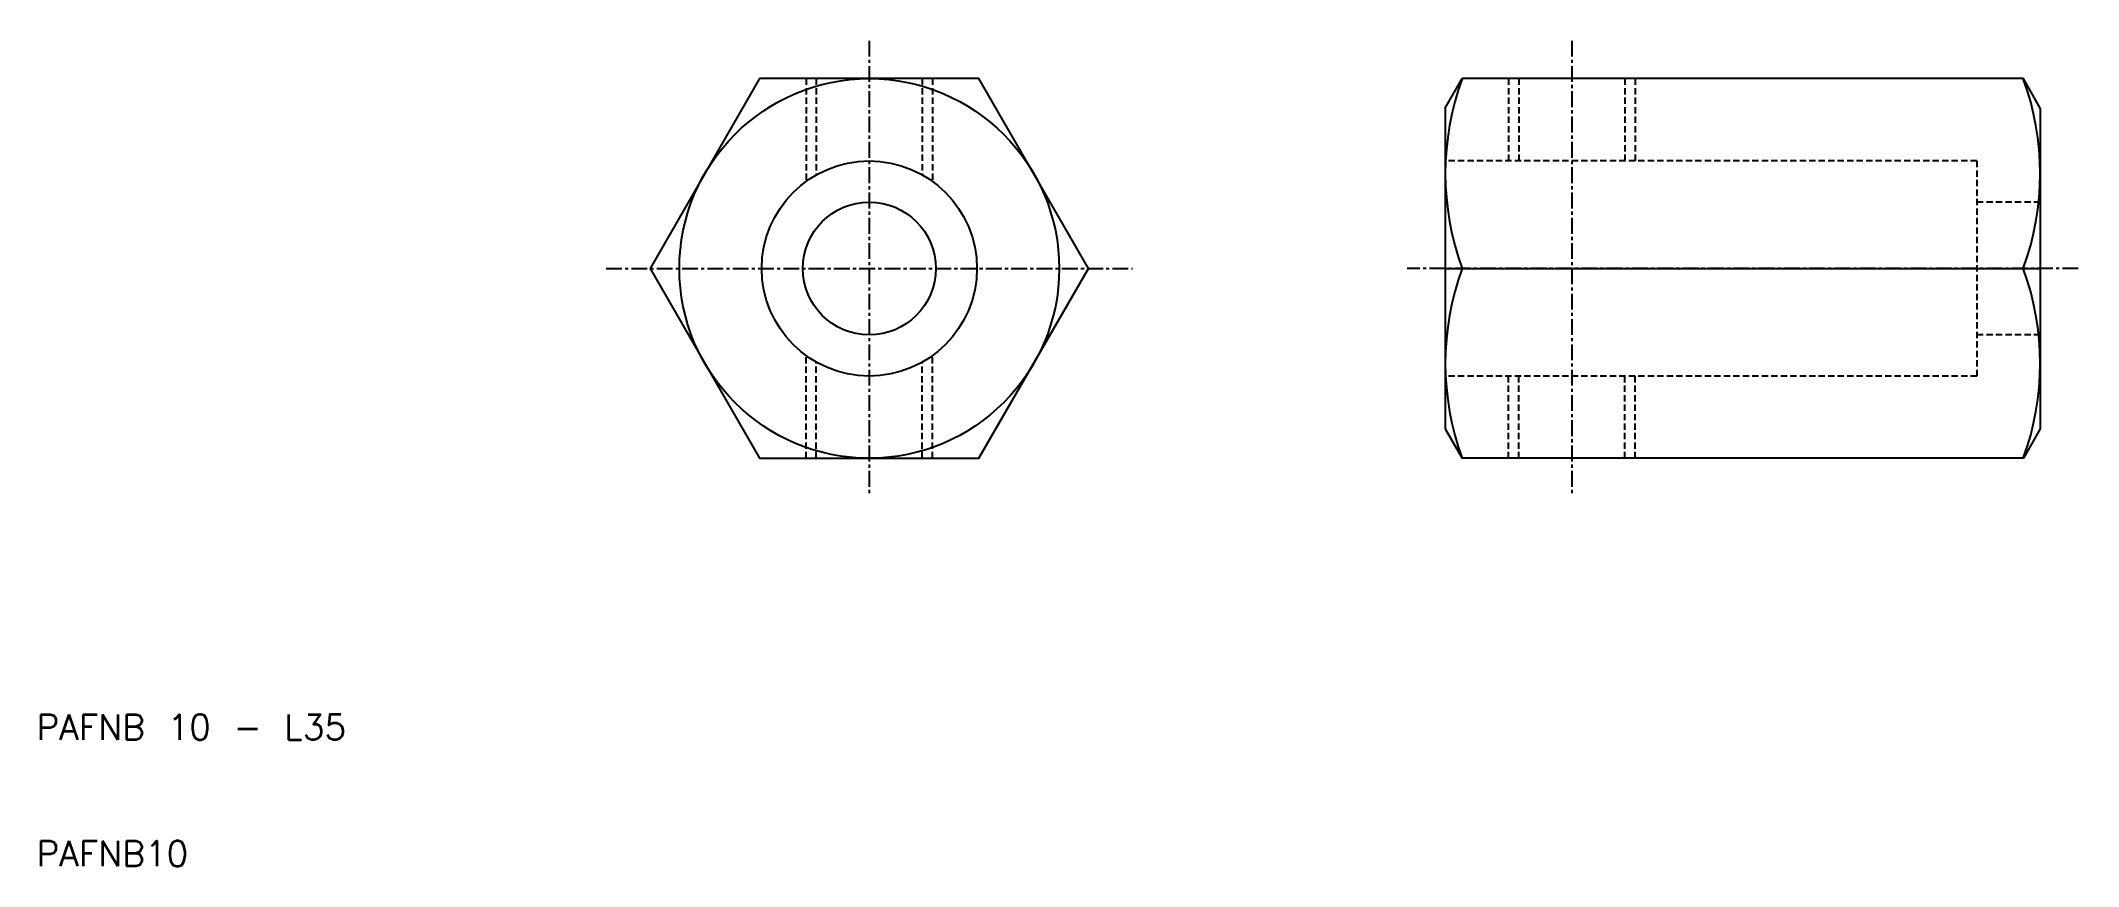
# Model space of a CAD drawing. Extents: x 10 to 171, y 10 to 75.
import ezdxf

# ---------------------------------------------------------------- set-up
doc = ezdxf.new("R2010")
doc.units = 0
doc.linetypes.add('CENTER', pattern=[2, 1.25, -0.25, 0.25, -0.25])
doc.linetypes.add('DASHED', pattern=[0.75, 0.5, -0.25])
doc.layers.get('0').update_dxf_attribs({"linetype": 'CONTINUOUS'})
doc.layers.add('CENTER', color=1, linetype='CENTER')
doc.styles.get("Standard").update_dxf_attribs({"font": 'txt.shx', "bigfont": 'bigfont.shx'})

msp = doc.modelspace()

# ---------------------------------------------------------------- linework, layer by layer
at = {"color": 3, "linetype": 'DASHED'}
for p, q in [((70.79, 72.24), (70.79, 64.11)), ((71.6, 72.24), (71.6, 64.63)), ((79.97, 72.24), (79.97, 64.63)), ((80.79, 72.24), (80.79, 64.11)), ((126.28, 72.24), (126.28, 65.74)), ((127.1, 72.24), (127.1, 65.74)), ((135.47, 72.24), (135.47, 65.74)), ((136.28, 72.24), (136.28, 65.74)), ((163.28, 65.74), (121.28, 65.74)), ((163.28, 65.74), (163.28, 48.74)), ((168.28, 62.49), (163.28, 62.49)), ((168.28, 51.99), (163.28, 51.99)), ((70.79, 42.24), (70.79, 50.36)), ((80.79, 42.24), (80.79, 50.36)), ((71.6, 42.24), (71.6, 49.84)), ((79.97, 42.24), (79.97, 49.84)), ((163.28, 48.74), (121.28, 48.74)), ((126.28, 42.24), (126.28, 48.74)), ((127.1, 42.24), (127.1, 48.74)), ((135.47, 42.24), (135.47, 48.74)), ((136.28, 42.24), (136.28, 48.74))]:
    msp.add_line(p, q, dxfattribs=at)
at = {"color": 7, "linetype": 'CONTINUOUS'}
for p, q in [((121.28, 69.92), (122.62, 72.24)), ((166.95, 72.24), (122.62, 72.24)), ((168.28, 69.92), (166.95, 72.24)), ((121.28, 69.92), (121.28, 44.56)), ((168.28, 69.92), (168.28, 44.56)), ((121.28, 57.24), (168.28, 57.24)), ((121.28, 44.56), (122.62, 42.24)), ((168.28, 44.56), (166.95, 42.24)), ((166.95, 42.24), (122.62, 42.24))]:
    msp.add_line(p, q, dxfattribs=at)
msp.add_lwpolyline([(67.13, 72.24), (58.47, 57.24), (67.13, 42.24), (84.45, 42.24), (93.11, 57.24), (84.45, 72.24)], close=True, dxfattribs=at)
for radius in [15, 8.5, 5.25]:
    msp.add_circle((75.79, 57.24), radius, dxfattribs=at)
for centre, start, end in [((142.95, 64.74), 159.7453, 200.2547), ((146.62, 64.74), 339.7453, 20.2547), ((142.95, 49.74), 159.7453, 200.2547), ((146.62, 49.74), 339.7453, 20.2547)]:
    msp.add_arc(centre, 21.66, start, end, dxfattribs=at)
at = {"layer": 'CENTER', "color": 1, "linetype": 'CENTER'}
for p, q in [((75.79, 75.24), (75.79, 39.24)), ((131.28, 75.24), (131.28, 39.24)), ((55, 57.24), (96.57, 57.24)), ((171.28, 57.24), (118.28, 57.24))]:
    msp.add_line(p, q, dxfattribs=at)

# ---------------------------------------------------------------- texts
at = {"color": 7, "linetype": 'CONTINUOUS'}
for s, p in [('PAFNB 10 - L35', (10, 20)), ('PAFNB10', (10, 10))]:
    msp.add_text(s, height=2, dxfattribs=at).set_placement(p)

doc.saveas('drawing.dxf')
